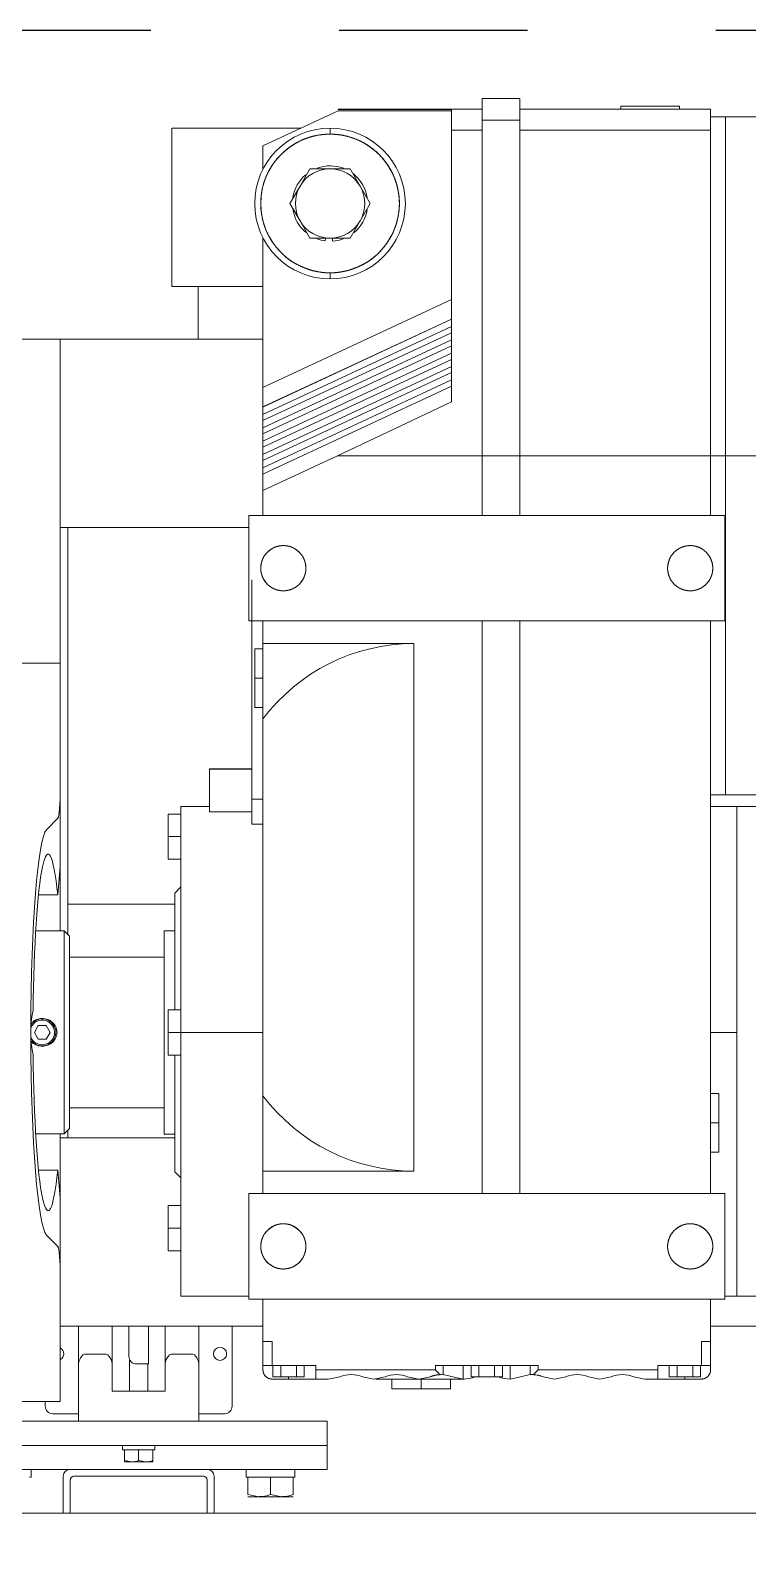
# Model space of a CAD drawing. Header units: millimetres. Extents: x -5 to 1510635, y -6 to 71285.
# Drawn here: x 1292132 to 1293085, y 38820 to 40822 of the extents above; entities that cross this region are included whole.
import ezdxf

# ---------------------------------------------------------------- set-up
doc = ezdxf.new("R2010")
doc.units = ezdxf.units.MM
doc.header["$LTSCALE"] = 1000
doc.linetypes.add('CENTER', pattern=[2, 1.25, -0.25, 0.25, -0.25])
doc.linetypes.add('PHANTOM', pattern=[2.5, 1.25, -0.25, 0.25, -0.25, 0.25, -0.25])
for name, color, linetype in [('2', 42, 'Continuous'), ('MP-1', 1, 'CENTER'), ('MP-8', 8, 'Continuous')]:
    doc.layers.add(name, color=color, linetype=linetype)

# ---------------------------------------------------------------- blocks, each defined once
blk = doc.blocks.new('17886555')
at = {"layer": 'MP-8', "linetype": 'Continuous', "lineweight": 15}
for p, q in [((-503.1, 1323), (-503.1, 4177)), ((-627.1, 2496.5), (-627.1, 3435)), ((-972.1, 2533), (-972.1, 2514)), ((-972.1, 2533), (-972.1, 2514)), ((-647.1, 2533), (-647.1, 2514)), ((-647.1, 2533), (-647.1, 2514)), ((-1429.7, 2528.5), (-1429.7, 2506.5)), ((-1204.7, 2528.5), (-1204.7, 2506.5)), ((-1204.7, 2528.5), (-1204.7, 2506.5)), ((-979.7, 2506.5), (-979.7, 2528.5)), ((-972.1, 2514), (-647.1, 2514)), ((-972.1, 2496.5), (-972.1, 2514)), ((-972.1, 2496.5), (-972.1, 2514)), ((-972.1, 2514), (-822.1, 2514)), ((-822.1, 2514), (-822.1, 2496.5)), ((-822.1, 2514), (-647.1, 2514)), ((-822.1, 2514), (-822.1, 2496.5)), ((-647, 2506), (-647.1, 2514)), ((-1429.7, 2506.5), (-1204.7, 2506.5)), ((-1429.7, 2506.5), (-1429.7, 2496.5)), ((-1429.7, 2506.5), (-1204.7, 2506.5)), ((-1346.1, 2506.5), (-1337.3, 2506.5)), ((-1204.7, 2506.5), (-979.7, 2506.5)), ((-1204.7, 2506.5), (-1204.7, 2496.5)), ((-979.7, 2506.5), (-1204.7, 2506.5)), ((-1204.7, 2506.5), (-1204.7, 2496.5)), ((-1204.7, 2506.5), (-1195.9, 2506.5)), ((-1165.1, 2506), (-1165.1, 2190)), ((-1095.1, 2506), (-1165.1, 2506)), ((-1095.1, 2506), (-1165.1, 2506)), ((-1165.1, 2506), (-1165.1, 2190)), ((-1095.1, 2506), (-1095.1, 2190)), ((-1095.1, 2506), (-1095.1, 2190)), ((-1063.3, 2506.5), (-1054.5, 2506.5)), ((-1004.7, 2506.5), (-995.9, 2506.5)), ((-979.7, 2496.5), (-979.7, 2506.5)), ((-715.1, 2190), (-715.1, 2506)), ((-645.1, 2506), (-715.1, 2506)), ((-715.1, 2190), (-715.1, 2506)), ((-645.1, 2506), (-715.1, 2506)), ((-645.1, 2506), (-645.1, 2190)), ((-645.1, 2506), (-645.1, 2190)), ((-1420.7, 2496.5), (-1434.7, 2496.5)), ((-1420.7, 2496.5), (-1434.7, 2496.5)), ((-1434.7, 2496.5), (-1434.7, 2370)), ((-1429.7, 2496.5), (-1424.2, 2496.5)), ((-1420.7, 2496.5), (-1204.7, 2496.5)), ((-1420.7, 2496.5), (-1204.7, 2496.5)), ((-1420.7, 2496.5), (-1420.7, 2370)), ((-1420.7, 2496.5), (-1420.7, 2370)), ((-1204.7, 2496.5), (-1165.1, 2496.5)), ((-1204.7, 2496.5), (-1204.7, 2370)), ((-1204.7, 2496.5), (-1165.1, 2496.5)), ((-1204.7, 2496.5), (-1204.7, 2370)), ((-1095.1, 2496.5), (-715.1, 2496.5)), ((-1095.1, 2496.5), (-715.1, 2496.5)), ((-781.6, 2502), (-762.1, 2502)), ((-781.6, 2502), (-781.6, 2496.5)), ((-762.1, 2502), (-781.6, 2502)), ((-762.1, 2502), (-762.1, 2496.5)), ((-742.6, 2502), (-762.1, 2502)), ((-762.1, 2502), (-762.1, 2496.5)), ((-762.1, 2502), (-742.6, 2502)), ((-742.6, 2496.5), (-742.6, 2502)), ((-645.1, 2496.5), (-617.1, 2496.5)), ((-645.1, 2496.5), (-617.1, 2496.5)), ((-617.1, 2496.5), (-601.1, 2496.5)), ((-617.1, 2496.5), (-601.1, 2496.5)), ((-617.1, 2496.5), (-617.1, 2490.5)), ((-617.1, 2496.5), (-617.1, 2490.5)), ((-601.1, 2496.5), (-598.1, 2496.5)), ((-601.1, 2496.5), (-598.1, 2496.5)), ((-601.1, 2496.5), (-601.1, 2490.5)), ((-601.1, 2496.5), (-601.1, 2490.5)), ((-617.1, 2490.5), (-601.1, 2490.5)), ((-617.1, 2490.5), (-601.1, 2490.5)), ((-601.1, 2490.5), (-601.1, 2461.5)), ((-601.1, 2490.5), (-601.1, 2461.5)), ((-601.1, 2489.9), (-593.6, 2489.9)), ((-601.1, 2489.9), (-593.6, 2489.9)), ((-601.1, 2484.7), (-593.6, 2484.7)), ((-601.1, 2484.7), (-593.6, 2484.7)), ((-593.6, 2484.7), (-593.6, 2489.9)), ((-593.6, 2484.7), (-593.6, 2489.9)), ((-593.6, 2474.3), (-593.6, 2484.7)), ((-593.6, 2474.3), (-593.6, 2484.7)), ((-592.1, 2479.5), (-592.1, 2490.5)), ((-592.1, 2479.5), (-592.1, 2490.5)), ((-1436.6, 2476), (-1434.7, 2476)), ((-1436.6, 2476), (-1434.7, 2476)), ((-1436.6, 2476), (-1436.6, 2437)), ((-1436.6, 2476), (-1436.6, 2437)), ((-593.6, 2474.3), (-601.1, 2474.3)), ((-593.6, 2474.3), (-601.1, 2474.3)), ((-593.6, 2479.5), (-592.1, 2479.5)), ((-593.6, 2479.5), (-592.1, 2479.5)), ((-593.6, 2469.1), (-593.6, 2474.3)), ((-593.6, 2469.1), (-593.6, 2474.3)), ((-592.1, 2479.5), (-592.1, 2461.5)), ((-592.1, 2479.5), (-592.1, 2461.5)), ((-601.1, 2469.1), (-593.6, 2469.1)), ((-601.1, 2469.1), (-593.6, 2469.1)), ((-598.1, 2461.5), (-601.1, 2461.5)), ((-598.1, 2461.5), (-601.1, 2461.5)), ((-598.1, 2382.1), (-598.1, 2461.5)), ((-598.1, 2461.5), (-592.1, 2461.5)), ((-598.1, 2461.5), (-592.1, 2461.5)), ((-598.1, 2382.1), (-598.1, 2461.5)), ((-593.6, 2445.5), (-592.1, 2453)), ((-593.6, 2445.5), (-592.1, 2453)), ((-592.1, 2461.5), (-592.1, 2453)), ((-592.1, 2461.5), (-592.1, 2453)), ((-1434.7, 2437), (-1436.6, 2437)), ((-1434.7, 2437), (-1436.6, 2437)), ((-592.1, 2423), (-593.6, 2430.5)), ((-592.1, 2423), (-593.6, 2430.5)), ((-593.6, 2415.5), (-592.1, 2423)), ((-593.6, 2415.5), (-592.1, 2423)), ((-592.1, 2393), (-593.6, 2400.5)), ((-592.1, 2393), (-593.6, 2400.5)), ((-593.6, 2385.5), (-592.1, 2393)), ((-593.6, 2385.5), (-592.1, 2393)), ((-601.1, 2313.9), (-601.1, 2382.1)), ((-601.1, 2382.1), (-598.1, 2382.1)), ((-601.1, 2382.1), (-598.1, 2382.1)), ((-601.1, 2313.9), (-601.1, 2382.1)), ((-601.1, 2376.9), (-595, 2376.9)), ((-601.1, 2376.9), (-595, 2376.9)), ((-595, 2376.9), (-593.6, 2370.5)), ((-595, 2376.9), (-593.6, 2370.5)), ((-1427.3, 2370), (-1441.7, 2370)), ((-1427.3, 2370), (-1441.7, 2370)), ((-1441.7, 2370), (-1441.7, 2345)), ((-1434.7, 2370), (-1428.1, 2370)), ((-1427.3, 2370), (-1204.7, 2370)), ((-1427.3, 2370), (-1204.7, 2370)), ((-1427.3, 2370), (-1427.3, 2345)), ((-1427.3, 2370), (-1427.3, 2345)), ((-1204.7, 2370), (-1165.1, 2370)), ((-1204.7, 2370), (-1204.7, 2345)), ((-1204.7, 2370), (-1165.1, 2370)), ((-1204.7, 2370), (-1204.7, 2345)), ((-715.1, 2370), (-1095.1, 2370)), ((-715.1, 2370), (-1095.1, 2370)), ((-601.1, 2363.6), (-592.1, 2363.6)), ((-601.1, 2363.6), (-592.1, 2363.6)), ((-592.1, 2363.6), (-593.6, 2370.5)), ((-592.1, 2363.6), (-593.6, 2370.5)), ((-601.1, 2358.4), (-593.6, 2358.4)), ((-601.1, 2358.4), (-593.6, 2358.4)), ((-601.1, 2353.2), (-593.6, 2353.2)), ((-601.1, 2353.2), (-593.6, 2353.2)), ((-593.6, 2353.2), (-593.6, 2358.4)), ((-593.6, 2353.2), (-593.6, 2358.4)), ((-593.6, 2342.8), (-593.6, 2353.2)), ((-593.6, 2342.8), (-593.6, 2353.2)), ((-1427.3, 2345), (-1441.7, 2345)), ((-1441.7, 2345), (-1427.3, 2345)), ((-1434.7, 2345), (-1434.7, 2324.5)), ((-1204.7, 2345), (-1427.3, 2345)), ((-1204.7, 2345), (-1427.3, 2345)), ((-1420.7, 2345), (-1420.7, 2324.5)), ((-1420.7, 2345), (-1420.7, 2324.5)), ((-1204.7, 2345), (-1204.7, 2248.9)), ((-1165.1, 2345), (-1204.7, 2345)), ((-1165.1, 2345), (-1204.7, 2345)), ((-1204.7, 2345), (-1204.7, 2248.9)), ((-715.1, 2345), (-1095.1, 2345)), ((-715.1, 2345), (-1095.1, 2345)), ((-593.6, 2342.8), (-601.1, 2342.8)), ((-593.6, 2342.8), (-601.1, 2342.8)), ((-593.6, 2337.6), (-593.6, 2342.8)), ((-593.6, 2337.6), (-593.6, 2342.8)), ((-601.1, 2337.6), (-593.6, 2337.6)), ((-601.1, 2337.6), (-593.6, 2337.6)), ((-592.1, 2303), (-592.1, 2333)), ((-592.1, 2333), (-592.1, 2274.5)), ((-1434.7, 2324.5), (-1420.7, 2324.5)), ((-1434.4, 2324.5), (-1434.7, 2324.5)), ((-1434.7, 2324.5), (-1434.7, 2249.5)), ((-1420.7, 2324.5), (-1434.4, 2324.5)), ((-1434.4, 2324.5), (-1434.4, 2249.5)), ((-1434.4, 2324.5), (-1434.4, 2249.5)), ((-1433.7, 2324.5), (-1433.7, 2249.5)), ((-1433.7, 2324.5), (-1433.7, 2249.5)), ((-1240.6, 2324.5), (-1420.7, 2324.5)), ((-1240.6, 2324.5), (-1420.7, 2324.5)), ((-1250.1, 2199.5), (-1308.4, 2324.5)), ((-1250.1, 2199.5), (-1308.4, 2324.5)), ((-1237.1, 2199.5), (-1295.4, 2324.5)), ((-1237.1, 2199.5), (-1295.4, 2324.5)), ((-1295.3, 2324.5), (-1237, 2199.5)), ((-1294.8, 2324.5), (-1295, 2324.5)), ((-1232.1, 2199.5), (-1290.4, 2324.5)), ((-1232.1, 2199.5), (-1290.4, 2324.5)), ((-1286.4, 2324.5), (-1228.2, 2199.5)), ((-1223.3, 2199.5), (-1281.6, 2324.5)), ((-1223.3, 2199.5), (-1281.6, 2324.5)), ((-1277.6, 2324.5), (-1219.3, 2199.5)), ((-1214.4, 2199.5), (-1272.7, 2324.5)), ((-1214.4, 2199.5), (-1272.7, 2324.5)), ((-1268.7, 2324.5), (-1210.4, 2199.5)), ((-1205.6, 2199.5), (-1263.9, 2324.5)), ((-1205.6, 2199.5), (-1263.9, 2324.5)), ((-1259.9, 2324.5), (-1201.6, 2199.5)), ((-1196.7, 2199.5), (-1255, 2324.5)), ((-1196.7, 2199.5), (-1255, 2324.5)), ((-1192.5, 2199.5), (-1250.8, 2324.5)), ((-1192.5, 2199.5), (-1250.8, 2324.5)), ((-1204.7, 2248.9), (-1240.6, 2324.5)), ((-1204.7, 2248.9), (-1240.6, 2324.5)), ((-601.1, 2332.4), (-592.1, 2332.4)), ((-601.1, 2332.4), (-592.1, 2332.4)), ((-595, 2319.1), (-593.6, 2325.5)), ((-595, 2319.1), (-593.6, 2325.5)), ((-593.6, 2325.5), (-592.1, 2332.4)), ((-593.6, 2325.5), (-592.1, 2332.4)), ((-585.6, 2324), (-592.1, 2324)), ((-585.6, 2324), (-585.6, 2304.5)), ((-585.6, 2304.5), (-585.6, 2324)), ((-595, 2319.1), (-601.1, 2319.1)), ((-595, 2319.1), (-601.1, 2319.1)), ((-598.1, 2313.9), (-601.1, 2313.9)), ((-598.1, 2313.9), (-601.1, 2313.9)), ((-598.1, 2234.5), (-598.1, 2313.9)), ((-598.1, 2234.5), (-598.1, 2313.9)), ((-592.1, 2303), (-593.6, 2310.5)), ((-592.1, 2303), (-593.6, 2310.5)), ((-593.6, 2295.5), (-592.1, 2303)), ((-593.6, 2295.5), (-592.1, 2303)), ((-592.1, 2304.5), (-585.6, 2304.5)), ((-592.1, 2304.5), (-585.6, 2304.5)), ((-592.1, 2274.5), (-592.1, 2303)), ((-585.6, 2285), (-585.6, 2304.5)), ((-585.6, 2304.5), (-585.6, 2285)), ((-1080.1, 2199.5), (-1080.1, 2299.5)), ((-1080.1, 2299.5), (-730.1, 2299.5)), ((-1080.1, 2199.5), (-1080.1, 2299.5)), ((-1080.1, 2299.5), (-730.1, 2299.5)), ((-730.1, 2299.5), (-730.1, 2199.5)), ((-730.1, 2299.5), (-730.1, 2199.5)), ((-592.1, 2285), (-585.6, 2285)), ((-592.1, 2273), (-593.6, 2280.5)), ((-592.1, 2273), (-593.6, 2280.5)), ((-593.6, 2265.5), (-592.1, 2273)), ((-593.6, 2265.5), (-592.1, 2273)), ((-592.1, 2274.5), (-592.2, 2274.5)), ((-592.1, 2274.5), (-592.2, 2274.5)), ((-1395.1, 2257.3), (-1383.6, 2263.9)), ((-1383.6, 2263.9), (-1372.1, 2270.6)), ((-1372.1, 2270.6), (-1360.6, 2263.9)), ((-1360.6, 2263.9), (-1349.1, 2257.3)), ((-1395.1, 2244), (-1395.1, 2257.3)), ((-1349.1, 2257.3), (-1349.1, 2244)), ((-1434.4, 2249.5), (-1434.7, 2249.5)), ((-1410.3, 2199.5), (-1433.7, 2249.5)), ((-1410.3, 2199.5), (-1433.7, 2249.5)), ((-1418.1, 2244), (-1422.1, 2244)), ((-1418.1, 2244), (-1422.1, 2244)), ((-1395.1, 2230.7), (-1395.1, 2244)), ((-1349.1, 2245.7), (-1347.2, 2245.6)), ((-1349.1, 2244), (-1349.1, 2230.7)), ((-1322.1, 2244), (-1326.1, 2244)), ((-1322.1, 2244), (-1326.1, 2244)), ((-1181.6, 2199.5), (-1204.7, 2248.9)), ((-1181.6, 2199.5), (-1204.7, 2248.9)), ((-592.1, 2243), (-593.6, 2250.5)), ((-592.1, 2243), (-593.6, 2250.5)), ((-592.1, 2234.5), (-592.1, 2243)), ((-592.1, 2234.5), (-592.1, 2243)), ((-1349.1, 2240.9), (-1347.4, 2240.8)), ((-601.1, 2205.5), (-601.1, 2234.5)), ((-601.1, 2234.5), (-598.1, 2234.5)), ((-601.1, 2234.5), (-598.1, 2234.5)), ((-601.1, 2205.5), (-601.1, 2234.5)), ((-601.1, 2234.5), (-601.1, 2225.5)), ((-598.1, 2234.5), (-592.1, 2234.5)), ((-598.1, 2234.5), (-592.1, 2234.5)), ((-592.1, 2234.5), (-592.1, 2216.5)), ((-592.1, 2234.5), (-592.1, 2216.5)), ((-564.1, 2242), (-564.1, 2025)), ((-564.1, 2242), (-548.1, 2242)), ((-548.1, 2242), (-532.1, 2242)), ((-548.1, 2242), (-548.1, 2025)), ((-532.1, 2162.5), (-532.1, 2242)), ((-1422.1, 2224.8), (-1422.1, 2139)), ((-1383.6, 2224.1), (-1395.1, 2230.7)), ((-1372.1, 2217.4), (-1383.6, 2224.1)), ((-1360.6, 2224.1), (-1372.1, 2217.4)), ((-1349.1, 2230.7), (-1360.6, 2224.1)), ((-601.1, 2226.9), (-593.6, 2226.9)), ((-601.1, 2226.9), (-593.6, 2226.9)), ((-593.6, 2221.7), (-593.6, 2226.9)), ((-593.6, 2221.7), (-593.6, 2226.9)), ((-601.1, 2221.7), (-593.6, 2221.7)), ((-601.1, 2221.7), (-593.6, 2221.7)), ((-593.6, 2211.3), (-593.6, 2221.7)), ((-593.6, 2211.3), (-593.6, 2221.7)), ((-592.1, 2216.5), (-593.6, 2216.5)), ((-592.1, 2216.5), (-593.6, 2216.5)), ((-592.1, 2205.5), (-592.1, 2216.5)), ((-592.1, 2205.5), (-592.1, 2216.5)), ((-532.1, 2220.6), (-527, 2220.6)), ((-527, 2220.6), (-527, 2219.5)), ((-527, 2204.5), (-527, 2219.5)), ((-515.4, 2219.5), (-527, 2219.5)), ((-527, 2217.3), (-527, 2191.7)), ((-514, 2212), (-514, 2219.5)), ((-617.1, 2199.5), (-617.1, 2205.5)), ((-617.1, 2205.5), (-601.1, 2205.5)), ((-617.1, 2205.5), (-601.1, 2205.5)), ((-617.1, 2199.5), (-617.1, 2205.5)), ((-593.6, 2211.3), (-601.1, 2211.3)), ((-593.6, 2211.3), (-601.1, 2211.3)), ((-601.1, 2206.1), (-593.6, 2206.1)), ((-601.1, 2206.1), (-593.6, 2206.1)), ((-601.1, 2205.5), (-601.1, 2199.5)), ((-601.1, 2205.5), (-601.1, 2199.5)), ((-593.6, 2206.1), (-593.6, 2211.3)), ((-593.6, 2206.1), (-593.6, 2211.3)), ((-527, 2189.5), (-527, 2204.5)), ((-515.4, 2204.5), (-527, 2204.5)), ((-515.4, 2204.5), (-514, 2212)), ((-514, 2197), (-514, 2212)), ((-1394.9, 2199.5), (-1410.3, 2199.5)), ((-1394.9, 2199.5), (-1410.3, 2199.5)), ((-1250.1, 2199.5), (-1349.3, 2199.5)), ((-1250.1, 2199.5), (-1349.3, 2199.5)), ((-1317.1, 2139), (-1317.1, 2199.5)), ((-1282.1, 2199.5), (-1282.1, 2166.5)), ((-1237.3, 2199.5), (-1250.1, 2199.5)), ((-1232.1, 2199.5), (-1237, 2199.5)), ((-1227.3, 2199.5), (-1232.1, 2199.5)), ((-1223.3, 2199.5), (-1227.8, 2199.5)), ((-1218.4, 2199.5), (-1223.3, 2199.5)), ((-1214.4, 2199.5), (-1219, 2199.5)), ((-1209.6, 2199.5), (-1214.4, 2199.5)), ((-1205.6, 2199.5), (-1210.1, 2199.5)), ((-1200.7, 2199.5), (-1205.6, 2199.5)), ((-1196.7, 2199.5), (-1201.3, 2199.5)), ((-1191.8, 2199.5), (-1196.7, 2199.5)), ((-1181.6, 2199.5), (-1192.5, 2199.5)), ((-1181.6, 2199.5), (-1192.5, 2199.5)), ((-1191.8, 2199.5), (-1191.8, 2199.5)), ((-1165.1, 2199.5), (-1181.6, 2199.5)), ((-1165.1, 2199.5), (-1181.6, 2199.5)), ((-1080.1, 2199.5), (-1095.1, 2199.5)), ((-1080.1, 2199.5), (-1095.1, 2199.5)), ((-1030.1, 2199.5), (-1080.1, 2199.5)), ((-1030.1, 2199.5), (-1080.1, 2199.5)), ((-1076.6, 2199.5), (-1076.6, 2194)), ((-1076.6, 2194), (-1057.1, 2194)), ((-1057.1, 2194), (-1076.6, 2194)), ((-1057.1, 2194), (-1057.1, 2199.5)), ((-1057.1, 2194), (-1057.1, 2199.5)), ((-1037.6, 2194), (-1057.1, 2194)), ((-1057.1, 2194), (-1037.6, 2194)), ((-1037.6, 2194), (-1037.6, 2199.5)), ((-780.1, 2199.5), (-1030.1, 2199.5)), ((-780.1, 2199.5), (-1030.1, 2199.5)), ((-976.9, 2199.5), (-976.9, 2192)), ((-976.9, 2199.5), (-976.9, 2192)), ((-960.2, 2192), (-960.2, 2199.5)), ((-960.2, 2192), (-960.2, 2199.5)), ((-822.1, 2199.5), (-822.1, 2145)), ((-822.1, 2199.5), (-822.1, 2145)), ((-730.1, 2199.5), (-780.1, 2199.5)), ((-730.1, 2199.5), (-780.1, 2199.5)), ((-715.1, 2199.5), (-730.1, 2199.5)), ((-715.1, 2199.5), (-730.1, 2199.5)), ((-645.1, 2199.5), (-617.1, 2199.5)), ((-645.1, 2199.5), (-617.1, 2199.5)), ((-627.1, 2065), (-627.1, 2199.5)), ((-601.1, 2199.5), (-617.1, 2199.5)), ((-601.1, 2199.5), (-617.1, 2199.5)), ((-598.1, 2199.5), (-601.1, 2199.5)), ((-598.1, 2199.5), (-601.1, 2199.5)), ((-515.4, 2189.5), (-514, 2197)), ((-514, 2189.5), (-514, 2197)), ((-1095.1, 2190), (-1165.1, 2190)), ((-1095.1, 2190), (-1165.1, 2190)), ((-1157.1, 2070), (-1157.1, 2190)), ((-1122.3, 2192), (-976.9, 2192)), ((-1095.1, 2192), (-1078.9, 2192)), ((-1035.5, 2192), (-976.9, 2192)), ((-997.1, 2192), (-997.1, 2164)), ((-997, 2192), (-997.1, 2192)), ((-996.8, 2164), (-996.8, 2192)), ((-996.8, 2164), (-996.8, 2192)), ((-976.9, 2192), (-960.2, 2192)), ((-976.9, 2192), (-960.2, 2192)), ((-968.5, 2192), (-968.5, 2164)), ((-968.5, 2192), (-968.5, 2164)), ((-960.2, 2192), (-960.2, 2192)), ((-960.2, 2192), (-960.2, 2192)), ((-645.1, 2190), (-715.1, 2190)), ((-645.1, 2190), (-715.1, 2190)), ((-647.1, 2145), (-647.1, 2190)), ((-532.1, 2188.3), (-527, 2188.3)), ((-515.4, 2189.5), (-527, 2189.5)), ((-527, 2189.5), (-527, 2188.3)), ((-627.1, 2179), (-610.8, 2179)), ((-610.8, 2179), (-605.4, 2179)), ((-605.4, 2179), (-574.1, 2179)), ((-569.1, 2157), (-569.1, 2174)), ((-1282.1, 2166.5), (-1282.1, 2156.5)), ((-996.8, 2164), (-997.1, 2164)), ((-996.8, 2164), (-972.1, 2164)), ((-996.8, 2164), (-972.1, 2164)), ((-972.1, 2164), (-972.1, 2145)), ((-968.5, 2164), (-972.1, 2164)), ((-972.1, 2164), (-972.1, 2145)), ((-968.5, 2164), (-972.1, 2164)), ((-532.1, 2071.5), (-532.1, 2162.5)), ((-527.6, 2167), (-503.1, 2167)), ((-525.1, 2162.5), (-503.1, 2162.5)), ((-1282.1, 2156.5), (-1317.1, 2156.5)), ((-1282.1, 2065), (-1282.1, 2156.5)), ((-627.1, 2157), (-600.4, 2157)), ((-600.4, 2157), (-564.1, 2157)), ((-564.1, 2077), (-564.1, 2157)), ((-527.6, 2074), (-527.6, 2160)), ((-972.1, 2145), (-822.1, 2145)), ((-972.1, 2145), (-822.1, 2145)), ((-967, 2145), (-967, 2136.5)), ((-967, 2145), (-967, 2136.5)), ((-952, 2145), (-952, 2136.5)), ((-952, 2145), (-952, 2136.5)), ((-937, 2136.5), (-937, 2145)), ((-937, 2136.5), (-937, 2145)), ((-914.6, 2141), (-918.6, 2145)), ((-914.6, 2141), (-918.6, 2145)), ((-837.1, 2145), (-837.1, 2136.5)), ((-837.1, 2145), (-837.1, 2136.5)), ((-822.1, 2145), (-647.1, 2145)), ((-822.1, 2145), (-647.1, 2145)), ((-822.1, 2145), (-822.1, 2136.5)), ((-822.1, 2145), (-822.1, 2136.5)), ((-807.1, 2145), (-807.1, 2136.5)), ((-807.1, 2145), (-807.1, 2136.5)), ((-725.6, 2145), (-729.6, 2141)), ((-725.6, 2145), (-729.6, 2141)), ((-707.2, 2145), (-707.2, 2136.5)), ((-707.2, 2145), (-707.2, 2136.5)), ((-692.2, 2145), (-692.2, 2136.5)), ((-692.2, 2145), (-692.2, 2136.5)), ((-677.2, 2145), (-677.2, 2136.5)), ((-677.2, 2145), (-677.2, 2136.5)), ((-608.7, 2139.5), (-608.7, 2152)), ((-1422.1, 2139), (-1317.1, 2139)), ((-967, 2136.5), (-952, 2136.5)), ((-967, 2136.5), (-952, 2136.5)), ((-952, 2136.5), (-937, 2136.5)), ((-952, 2136.5), (-937, 2136.5)), ((-914.6, 2141), (-837.1, 2141)), ((-914.6, 2141), (-837.1, 2141)), ((-907.1, 2070), (-907.1, 2141)), ((-889.6, 2134), (-889.6, 2141)), ((-889.6, 2134), (-889.6, 2141)), ((-889.6, 2134), (-754.6, 2134)), ((-889.6, 2134), (-754.6, 2134)), ((-872.1, 2134), (-872.1, 2071)), ((-837.1, 2136.5), (-822.1, 2136.5)), ((-837.1, 2136.5), (-822.1, 2136.5)), ((-822.1, 2136.5), (-807.1, 2136.5)), ((-822.1, 2136.5), (-807.1, 2136.5)), ((-807.1, 2141), (-729.6, 2141)), ((-807.1, 2141), (-729.6, 2141)), ((-772.1, 2071), (-772.1, 2134)), ((-754.6, 2141), (-754.6, 2134)), ((-754.6, 2141), (-754.6, 2134)), ((-752.1, 2070), (-752.1, 2141)), ((-707.2, 2136.5), (-692.2, 2136.5)), ((-707.2, 2136.5), (-692.2, 2136.5)), ((-692.2, 2136.5), (-677.2, 2136.5)), ((-692.2, 2136.5), (-677.2, 2136.5)), ((-600.4, 2134.5), (-627.1, 2134.5)), ((-584.1, 2134.5), (-600.4, 2134.5)), ((-584.1, 2099.5), (-584.1, 2134.5)), ((-627.1, 2123.5), (-602.1, 2123.5)), ((-602.1, 2123.5), (-602.1, 2115.5)), ((-584.1, 2123), (-602.1, 2123)), ((-548.1, 2127.7), (-545.1, 2127.7)), ((-545.1, 2127.7), (-545.1, 2106.2)), ((-545.1, 2117), (-545.1, 2126.5)), ((-538, 2126.5), (-545.1, 2126.5)), ((-538, 2126.5), (-537.1, 2126.5)), ((-537.1, 2121.8), (-537.1, 2126.5)), ((-545.1, 2107.5), (-545.1, 2117)), ((-538, 2117), (-545.1, 2117)), ((-538, 2117), (-537.1, 2121.8)), ((-538, 2107.5), (-537.1, 2112.2)), ((-537.1, 2112.2), (-537.1, 2121.8)), ((-537.1, 2107.5), (-537.1, 2112.2)), ((-607.1, 2110.5), (-627.1, 2110.5)), ((-604.9, 2111), (-584.1, 2111)), ((-548.1, 2106.2), (-545.1, 2106.2)), ((-538, 2107.5), (-545.1, 2107.5)), ((-537.1, 2107.5), (-538, 2107.5)), ((-627.1, 2099.5), (-600.4, 2099.5)), ((-608.7, 2082), (-608.7, 2094.5)), ((-584.1, 2099.5), (-600.4, 2099.5)), ((-600.4, 2077), (-627.1, 2077)), ((-600.4, 2077), (-564.1, 2077)), ((-569.1, 2060), (-569.1, 2077)), ((-1282.1, 1945), (-1282.1, 2065)), ((-1282.1, 2065), (-1067.1, 2065)), ((-1157.1, 2065), (-1157.1, 2070)), ((-1157.1, 2070), (-886.9, 2070)), ((-1067.1, 2065), (-1062.1, 2065)), ((-1067.1, 2065), (-1067.1, 2025)), ((-1062.1, 2065), (-984.3, 2065)), ((-932.1, 2065), (-984.3, 2065)), ((-964.4, 2063.5), (-956.6, 2055.9)), ((-932.1, 2065), (-889.4, 2065)), ((-932.1, 2065), (-913.4, 2063.3)), ((-913.4, 2050.6), (-913.4, 2063.3)), ((-885.9, 2071), (-889.4, 2067.5)), ((-889.4, 2067.5), (-754.9, 2067.5)), ((-889.4, 2067.5), (-889.4, 2048.7)), ((-885.9, 2071), (-758.4, 2071)), ((-754.9, 2067.5), (-758.4, 2071)), ((-757.4, 2070), (-752.1, 2070)), ((-754.9, 2048.7), (-754.9, 2067.5)), ((-754.9, 2065), (-712.1, 2065)), ((-752.1, 2065), (-752.1, 2070)), ((-730.8, 2063.3), (-712.1, 2065)), ((-730.8, 2063.3), (-730.8, 2050.6)), ((-660, 2065), (-712.1, 2065)), ((-679.9, 2063.5), (-687.6, 2055.9)), ((-660, 2065), (-582.1, 2065)), ((-582.1, 2065), (-577.1, 2065)), ((-577.1, 2065), (-577.1, 2025)), ((-532.1, 2025), (-532.1, 2071.5)), ((-503.1, 2067), (-527.6, 2067)), ((-503.1, 2071.5), (-525.1, 2071.5)), ((-822.1, 2058.2), (-826.6, 2055.6)), ((-826.6, 2055.6), (-826.6, 2050.4)), ((-817.6, 2055.6), (-822.1, 2058.2)), ((-817.6, 2050.4), (-817.6, 2055.6)), ((-577.1, 2055), (-574.1, 2055)), ((-826.6, 2050.4), (-822.1, 2047.8)), ((-819.5, 2045.5), (-824.8, 2045.5)), ((-822.1, 2047.8), (-817.6, 2050.4)), ((-532.1, 2045.6), (-527, 2045.6)), ((-527, 2045.6), (-527, 2044.5))]:
    blk.add_line(p, q, dxfattribs=at)
for centre, radius, start, end in [((-1130.1, 2483), 15, 90, 270), ((-1130.1, 2483), 15, 270, 90), ((-680.1, 2483), 15, 90, 270), ((-680.1, 2483), 15, 270, 90), ((-598.1, 2490.5), 6, 0, 90), ((-575, 2438), 20, 157.9765, 202.0235), ((-575, 2438), 20, 157.9757, 202.0243), ((-575, 2408), 20, 157.9765, 202.0235), ((-575, 2408), 20, 157.9757, 202.0243), ((-575.1, 2378), 20, 157.9697, 177.2558), ((-575, 2378), 20, 157.9757, 177.2498), ((-3061.7, -84.6), 3486.2, 44.9639, 45.0361), ((1378.8, 4355.9), 2793.6, 224.955, 225.045), ((-575, 2378), 20.1, 177.2575, 183.2383), ((-575, 2378), 20, 177.2498, 183.2461), ((-612.1, 2363), 20, 337.9779, 1.6838), ((-612.1, 2363), 20, 337.9757, 1.686), ((-612.1, 2333), 20, 358.3154, 22.0229), ((-612.1, 2333), 20, 358.314, 22.0243), ((492.9, 1226), 1540.7, 134.9184, 135.0816), ((-2571.6, 4290.5), 2793.1, 314.955, 315.045), ((-575, 2318), 20, 176.7613, 182.7428), ((-575, 2318), 20, 176.7539, 182.7502), ((-575.1, 2318), 20, 182.7445, 202.03), ((-575, 2318), 20, 182.7502, 202.0243), ((-1372.1, 2244), 50, 0, 180), ((-1372.1, 2244), 50, 0, 180), ((-955.1, 2299.5), 125, 180, 233.1301), ((-955.1, 2299.5), 125, 180, 233.1301), ((-855.1, 2299.5), 125, 306.8699, 360), ((-855.1, 2299.5), 125, 306.8699, 0), ((-575, 2288), 20, 157.9765, 202.0235), ((-575, 2288), 20, 157.9757, 202.0243), ((-1372.1, 2244), 46, 0, 180), ((-1372.1, 2244), 23, 120, 180), ((-1372.1, 2244), 25, 98.4718, 142.4157), ((-1372.1, 2244), 23, 60, 120), ((-1372.1, 2244), 25, 40.0544, 80.2537), ((-1372.1, 2244), 23, 0, 60), ((-575, 2258), 20, 157.9765, 202.0235), ((-575, 2258), 20, 157.9757, 202.0243), ((-1372.1, 2244), 25, 159.1826, 199.8468), ((-1372.1, 2244), 25, 3.784, 20.4319), ((-1372.1, 2244), 50, 180, 0), ((-1372.1, 2244), 50, 180, 0), ((-1372.1, 2244), 46, 180, 0), ((-1372.1, 2244), 23, 180, 240), ((-1372.1, 2244), 23, 300, 0), ((-1372.1, 2244), 25, 339.8678, 352.6287), ((-1372.1, 2244), 25, 220.1084, 261.0001), ((-1372.1, 2244), 23, 240, 300), ((-1372.1, 2244), 25, 277.8165, 321.0736), ((-1130.1, 2213), 15, 90, 270), ((-1130.1, 2213), 15, 270, 90), ((-680.1, 2213), 15, 90, 270), ((-680.1, 2213), 15, 270, 90), ((-537.2, 2211.7), 23.1, 0.6528, 19.6034), ((-598.1, 2205.5), 6, 270, 0), ((-537.2, 2196.7), 23.1, 0.6528, 19.6034), ((-608.8, 2171), 4.34, 136.2713, 43.7287), ((-608.8, 2171), 4.34, 43.7287, 136.2713), ((-574.1, 2174), 5, 0, 90), ((-527.6, 2162.5), 4.5, 90, 180), ((-525.1, 2160), 2.5, 90, 180), ((-551.8, 2121.6), 14.7, 0.6528, 19.6034), ((-607.1, 2115.5), 5, 270, 0), ((-551.8, 2112.1), 14.7, 0.6528, 19.6034), ((-525.1, 2074), 2.5, 180, 270), ((-608.8, 2063), 4.34, 27.5927, 152.0992), ((-527.6, 2071.5), 4.5, 180, 270), ((-822.1, 2053), 9, 0, 233.5732), ((-822.1, 2053), 8.19, 0, 245.7546), ((-822.1, 2053), 8.19, 294.2454, 0), ((-822.1, 2053), 9, 309.8055, 0), ((-574.1, 2060), 5, 270, 0), ((-822.1, 2112.7), 67.3, 257.6989, 267.7423), ((-822.1, 2112.7), 67.3, 272.2577, 282.3011)]:
    blk.add_arc(centre, radius, start, end, dxfattribs=at)
for centre, major_axis, ratio, start_param, end_param in [((-600.4, 2152), (-8.31, 0), 0.601815, 4.712389, 6.283185), ((-600.4, 2139.5), (8.31, 0), 0.601815, 3.141593, 4.712389), ((-600.4, 2094.5), (-8.31, 0), 0.601815, 4.712389, 6.283185), ((-600.4, 2082), (-8.31, 0), 0.601815, 0, 1.570796), ((-984.3, 2063.3), (20, 0), 0.084783, 0.087266, 1.570796), ((-822.1, 2056.9), (118.3, 0), 0.084783, 2.453022, 4.590927), ((-822.1, 2056.9), (-118.3, 0), 0.084783, 1.692258, 3.830164), ((-660, 2063.3), (-20, 0), 0.084783, 4.712389, 6.195919), ((-822.1, 2056.9), (-135, 0), 0.084783, 0.087266, 1.551171), ((-822.1, 2056.9), (135, 0), 0.084783, 4.732015, 6.195919)]:
    blk.add_ellipse(centre, major_axis=major_axis, ratio=ratio, start_param=start_param, end_param=end_param, dxfattribs=at)
for points, degree, knots in [([(-1130.1, 2468), (-1131.5, 2468), (-1132.9, 2468.3), (-1134.3, 2468.5), (-1135.6, 2469.1), (-1137.1, 2469.6), (-1138.3, 2470.4), (-1139.6, 2471.3), (-1140.7, 2472.4), (-1141.8, 2473.5), (-1142.7, 2474.8), (-1143.5, 2476.1), (-1144.1, 2477.5), (-1144.6, 2478.8), (-1144.9, 2480.3), (-1145.1, 2481.6), (-1145.1, 2483), (-1145.1, 2484.4), (-1144.9, 2485.7), (-1144.6, 2487.2), (-1144.1, 2488.5), (-1143.5, 2489.9), (-1142.7, 2491.2), (-1141.8, 2492.5), (-1140.7, 2493.6), (-1139.6, 2494.7), (-1138.3, 2495.6), (-1137.1, 2496.4), (-1135.6, 2496.9), (-1134.3, 2497.5), (-1132.9, 2497.7), (-1131.5, 2498), (-1130.1, 2498)], 2, [0, 0, 0, 0.0625, 0.0625, 0.125, 0.125, 0.1875, 0.1875, 0.25, 0.25, 0.3125, 0.3125, 0.375, 0.375, 0.4375, 0.4375, 0.5, 0.5, 0.5625, 0.5625, 0.625, 0.625, 0.6875, 0.6875, 0.75, 0.75, 0.8125, 0.8125, 0.875, 0.875, 0.9375, 0.9375, 1, 1, 1]), ([(-1130.1, 2498), (-1128.7, 2498), (-1127.4, 2497.7), (-1126, 2497.5), (-1124.6, 2496.9), (-1123.2, 2496.4), (-1121.9, 2495.6), (-1120.6, 2494.7), (-1119.5, 2493.6), (-1118.4, 2492.5), (-1117.6, 2491.2), (-1116.7, 2489.9), (-1116.2, 2488.5), (-1115.6, 2487.2), (-1115.4, 2485.7), (-1115.1, 2484.4), (-1115.1, 2483), (-1115.1, 2481.6), (-1115.4, 2480.3), (-1115.6, 2478.8), (-1116.2, 2477.5), (-1116.7, 2476.1), (-1117.6, 2474.8), (-1118.4, 2473.5), (-1119.5, 2472.4), (-1120.6, 2471.3), (-1121.9, 2470.4), (-1123.2, 2469.6), (-1124.6, 2469.1), (-1126, 2468.5), (-1127.4, 2468.3), (-1128.7, 2468), (-1130.1, 2468)], 2, [0, 0, 0, 0.0625, 0.0625, 0.125, 0.125, 0.1875, 0.1875, 0.25, 0.25, 0.3125, 0.3125, 0.375, 0.375, 0.4375, 0.4375, 0.5, 0.5, 0.5625, 0.5625, 0.625, 0.625, 0.6875, 0.6875, 0.75, 0.75, 0.8125, 0.8125, 0.875, 0.875, 0.9375, 0.9375, 1, 1, 1]), ([(-680.1, 2468), (-681.5, 2468), (-682.9, 2468.3), (-684.3, 2468.5), (-685.6, 2469.1), (-687.1, 2469.6), (-688.3, 2470.4), (-689.6, 2471.3), (-690.7, 2472.4), (-691.8, 2473.5), (-692.7, 2474.8), (-693.5, 2476.1), (-694.1, 2477.5), (-694.6, 2478.8), (-694.9, 2480.3), (-695.1, 2481.6), (-695.1, 2483), (-695.1, 2484.4), (-694.9, 2485.7), (-694.6, 2487.2), (-694.1, 2488.5), (-693.5, 2489.9), (-692.7, 2491.2), (-691.8, 2492.5), (-690.7, 2493.6), (-689.6, 2494.7), (-688.3, 2495.6), (-687.1, 2496.4), (-685.6, 2496.9), (-684.3, 2497.5), (-682.9, 2497.7), (-681.5, 2498), (-680.1, 2498)], 2, [0, 0, 0, 0.0625, 0.0625, 0.125, 0.125, 0.1875, 0.1875, 0.25, 0.25, 0.3125, 0.3125, 0.375, 0.375, 0.4375, 0.4375, 0.5, 0.5, 0.5625, 0.5625, 0.625, 0.625, 0.6875, 0.6875, 0.75, 0.75, 0.8125, 0.8125, 0.875, 0.875, 0.9375, 0.9375, 1, 1, 1]), ([(-680.1, 2498), (-678.7, 2498), (-677.4, 2497.7), (-676, 2497.5), (-674.6, 2496.9), (-673.2, 2496.4), (-671.9, 2495.6), (-670.6, 2494.7), (-669.5, 2493.6), (-668.4, 2492.5), (-667.6, 2491.2), (-666.7, 2489.9), (-666.2, 2488.5), (-665.6, 2487.2), (-665.4, 2485.7), (-665.1, 2484.4), (-665.1, 2483), (-665.1, 2481.6), (-665.4, 2480.3), (-665.6, 2478.8), (-666.2, 2477.5), (-666.7, 2476.1), (-667.6, 2474.8), (-668.4, 2473.5), (-669.5, 2472.4), (-670.6, 2471.3), (-671.9, 2470.4), (-673.2, 2469.6), (-674.6, 2469.1), (-676, 2468.5), (-677.4, 2468.3), (-678.7, 2468), (-680.1, 2468)], 2, [0, 0, 0, 0.0625, 0.0625, 0.125, 0.125, 0.1875, 0.1875, 0.25, 0.25, 0.3125, 0.3125, 0.375, 0.375, 0.4375, 0.4375, 0.5, 0.5, 0.5625, 0.5625, 0.625, 0.625, 0.6875, 0.6875, 0.75, 0.75, 0.8125, 0.8125, 0.875, 0.875, 0.9375, 0.9375, 1, 1, 1]), ([(-598.1, 2496.5), (-597.6, 2496.5), (-597, 2496.4), (-596.5, 2496.3), (-595.9, 2496.1), (-595.3, 2495.9), (-594.8, 2495.5), (-594.3, 2495.2), (-593.9, 2494.7), (-593.4, 2494.3), (-593.1, 2493.8), (-592.8, 2493.3), (-592.5, 2492.7), (-592.3, 2492.2), (-592.2, 2491.6), (-592.1, 2491.1), (-592.1, 2490.5)], 2, [0, 0, 0, 0.125, 0.125, 0.25, 0.25, 0.375, 0.375, 0.5, 0.5, 0.625, 0.625, 0.75, 0.75, 0.875, 0.875, 1, 1, 1]), ([(-593.6, 2310.5), (-594.3, 2312.3), (-594.7, 2314.1), (-594.9, 2315.4), (-595, 2316.7)], 2, [0, 0, 0, 0.25, 0.25, 0.4139059, 0.4139059, 0.4139059]), ([(-1418.1, 2244), (-1418.1, 2248.2), (-1417.4, 2252.4), (-1416.5, 2256.8), (-1414.9, 2260.9), (-1413.2, 2265.3), (-1410.6, 2269.2), (-1408, 2273.2), (-1404.6, 2276.5), (-1401.3, 2279.9), (-1397.3, 2282.5), (-1393.4, 2285.1), (-1389.1, 2286.8), (-1384.9, 2288.4), (-1380.5, 2289.2), (-1376.3, 2290), (-1372.1, 2290), (-1367.9, 2290), (-1363.8, 2289.2), (-1359.4, 2288.4), (-1355.2, 2286.8), (-1350.9, 2285.1), (-1347, 2282.5), (-1343, 2279.9), (-1339.6, 2276.5), (-1336.2, 2273.2), (-1333.6, 2269.2), (-1331.1, 2265.3), (-1329.4, 2260.9), (-1327.7, 2256.8), (-1326.9, 2252.4), (-1326.1, 2248.2), (-1326.1, 2244)], 2, [0, 0, 0, 0.0625, 0.0625, 0.125, 0.125, 0.1875, 0.1875, 0.25, 0.25, 0.3125, 0.3125, 0.375, 0.375, 0.4375, 0.4375, 0.5, 0.5, 0.5625, 0.5625, 0.625, 0.625, 0.6875, 0.6875, 0.75, 0.75, 0.8125, 0.8125, 0.875, 0.875, 0.9375, 0.9375, 1, 1, 1]), ([(-1326.1, 2244), (-1326.1, 2239.8), (-1326.9, 2235.6), (-1327.7, 2231.2), (-1329.4, 2227.1), (-1331.1, 2222.7), (-1333.6, 2218.8), (-1336.2, 2214.8), (-1339.6, 2211.5), (-1343, 2208.1), (-1347, 2205.5), (-1350.9, 2202.9), (-1355.2, 2201.2), (-1359.4, 2199.6), (-1363.8, 2198.8), (-1367.9, 2198), (-1372.1, 2198), (-1376.3, 2198), (-1380.5, 2198.8), (-1384.9, 2199.6), (-1389.1, 2201.2), (-1393.4, 2202.9), (-1397.3, 2205.5), (-1401.3, 2208.1), (-1404.6, 2211.5), (-1408, 2214.8), (-1410.6, 2218.8), (-1413.2, 2222.7), (-1414.9, 2227.1), (-1416.5, 2231.2), (-1417.4, 2235.6), (-1418.1, 2239.8), (-1418.1, 2244)], 2, [0, 0, 0, 0.0625, 0.0625, 0.125, 0.125, 0.1875, 0.1875, 0.25, 0.25, 0.3125, 0.3125, 0.375, 0.375, 0.4375, 0.4375, 0.5, 0.5, 0.5625, 0.5625, 0.625, 0.625, 0.6875, 0.6875, 0.75, 0.75, 0.8125, 0.8125, 0.875, 0.875, 0.9375, 0.9375, 1, 1, 1]), ([(-1130.1, 2198), (-1131.5, 2198), (-1132.9, 2198.3), (-1134.3, 2198.5), (-1135.6, 2199.1), (-1137.1, 2199.6), (-1138.3, 2200.4), (-1139.6, 2201.3), (-1140.7, 2202.4), (-1141.8, 2203.5), (-1142.7, 2204.8), (-1143.5, 2206.1), (-1144.1, 2207.5), (-1144.6, 2208.8), (-1144.9, 2210.3), (-1145.1, 2211.6), (-1145.1, 2213), (-1145.1, 2214.4), (-1144.9, 2215.7), (-1144.6, 2217.2), (-1144.1, 2218.5), (-1143.5, 2219.9), (-1142.7, 2221.2), (-1141.8, 2222.5), (-1140.7, 2223.6), (-1139.6, 2224.7), (-1138.3, 2225.6), (-1137.1, 2226.4), (-1135.6, 2226.9), (-1134.3, 2227.5), (-1132.9, 2227.7), (-1131.5, 2228), (-1130.1, 2228)], 2, [0, 0, 0, 0.0625, 0.0625, 0.125, 0.125, 0.1875, 0.1875, 0.25, 0.25, 0.3125, 0.3125, 0.375, 0.375, 0.4375, 0.4375, 0.5, 0.5, 0.5625, 0.5625, 0.625, 0.625, 0.6875, 0.6875, 0.75, 0.75, 0.8125, 0.8125, 0.875, 0.875, 0.9375, 0.9375, 1, 1, 1]), ([(-1130.1, 2228), (-1128.7, 2228), (-1127.4, 2227.7), (-1126, 2227.5), (-1124.6, 2226.9), (-1123.2, 2226.4), (-1121.9, 2225.6), (-1120.6, 2224.7), (-1119.5, 2223.6), (-1118.4, 2222.5), (-1117.6, 2221.2), (-1116.7, 2219.9), (-1116.2, 2218.5), (-1115.6, 2217.2), (-1115.4, 2215.7), (-1115.1, 2214.4), (-1115.1, 2213), (-1115.1, 2211.6), (-1115.4, 2210.3), (-1115.6, 2208.8), (-1116.2, 2207.5), (-1116.7, 2206.1), (-1117.6, 2204.8), (-1118.4, 2203.5), (-1119.5, 2202.4), (-1120.6, 2201.3), (-1121.9, 2200.4), (-1123.2, 2199.6), (-1124.6, 2199.1), (-1126, 2198.5), (-1127.4, 2198.3), (-1128.7, 2198), (-1130.1, 2198)], 2, [0, 0, 0, 0.0625, 0.0625, 0.125, 0.125, 0.1875, 0.1875, 0.25, 0.25, 0.3125, 0.3125, 0.375, 0.375, 0.4375, 0.4375, 0.5, 0.5, 0.5625, 0.5625, 0.625, 0.625, 0.6875, 0.6875, 0.75, 0.75, 0.8125, 0.8125, 0.875, 0.875, 0.9375, 0.9375, 1, 1, 1]), ([(-680.1, 2198), (-681.5, 2198), (-682.9, 2198.3), (-684.3, 2198.5), (-685.6, 2199.1), (-687.1, 2199.6), (-688.3, 2200.4), (-689.6, 2201.3), (-690.7, 2202.4), (-691.8, 2203.5), (-692.7, 2204.8), (-693.5, 2206.1), (-694.1, 2207.5), (-694.6, 2208.8), (-694.9, 2210.3), (-695.1, 2211.6), (-695.1, 2213), (-695.1, 2214.4), (-694.9, 2215.7), (-694.6, 2217.2), (-694.1, 2218.5), (-693.5, 2219.9), (-692.7, 2221.2), (-691.8, 2222.5), (-690.7, 2223.6), (-689.6, 2224.7), (-688.3, 2225.6), (-687.1, 2226.4), (-685.6, 2226.9), (-684.3, 2227.5), (-682.9, 2227.7), (-681.5, 2228), (-680.1, 2228)], 2, [0, 0, 0, 0.0625, 0.0625, 0.125, 0.125, 0.1875, 0.1875, 0.25, 0.25, 0.3125, 0.3125, 0.375, 0.375, 0.4375, 0.4375, 0.5, 0.5, 0.5625, 0.5625, 0.625, 0.625, 0.6875, 0.6875, 0.75, 0.75, 0.8125, 0.8125, 0.875, 0.875, 0.9375, 0.9375, 1, 1, 1]), ([(-680.1, 2228), (-678.7, 2228), (-677.4, 2227.7), (-676, 2227.5), (-674.6, 2226.9), (-673.2, 2226.4), (-671.9, 2225.6), (-670.6, 2224.7), (-669.5, 2223.6), (-668.4, 2222.5), (-667.6, 2221.2), (-666.7, 2219.9), (-666.2, 2218.5), (-665.6, 2217.2), (-665.4, 2215.7), (-665.1, 2214.4), (-665.1, 2213), (-665.1, 2211.6), (-665.4, 2210.3), (-665.6, 2208.8), (-666.2, 2207.5), (-666.7, 2206.1), (-667.6, 2204.8), (-668.4, 2203.5), (-669.5, 2202.4), (-670.6, 2201.3), (-671.9, 2200.4), (-673.2, 2199.6), (-674.6, 2199.1), (-676, 2198.5), (-677.4, 2198.3), (-678.7, 2198), (-680.1, 2198)], 2, [0, 0, 0, 0.0625, 0.0625, 0.125, 0.125, 0.1875, 0.1875, 0.25, 0.25, 0.3125, 0.3125, 0.375, 0.375, 0.4375, 0.4375, 0.5, 0.5, 0.5625, 0.5625, 0.625, 0.625, 0.6875, 0.6875, 0.75, 0.75, 0.8125, 0.8125, 0.875, 0.875, 0.9375, 0.9375, 1, 1, 1]), ([(-598.1, 2199.5), (-597.6, 2199.5), (-597, 2199.6), (-596.5, 2199.7), (-595.9, 2199.9), (-595.3, 2200.1), (-594.8, 2200.5), (-594.3, 2200.8), (-593.9, 2201.3), (-593.4, 2201.7), (-593.1, 2202.2), (-592.8, 2202.7), (-592.5, 2203.3), (-592.3, 2203.8), (-592.2, 2204.4), (-592.1, 2204.9), (-592.1, 2205.5)], 2, [0, 0, 0, 0.125, 0.125, 0.25, 0.25, 0.375, 0.375, 0.5, 0.5, 0.625, 0.625, 0.75, 0.75, 0.875, 0.875, 1, 1, 1]), ([(-1237.3, 2199.5), (-1237.3, 2199.5), (-1237.3, 2199.5), (-1237.5, 2199.5), (-1237.7, 2199.5), (-1237.9, 2199.5), (-1238.1, 2199.5), (-1238.6, 2199.5), (-1239.5, 2199.5), (-1241.1, 2199.5), (-1243, 2199.5), (-1244.5, 2199.5), (-1245.5, 2199.5), (-1245.9, 2199.5), (-1246.3, 2199.5), (-1246.7, 2199.5), (-1247, 2199.5), (-1247.4, 2199.5), (-1247.9, 2199.5), (-1248.3, 2199.5), (-1248.7, 2199.5), (-1249.2, 2199.5), (-1249.6, 2199.5), (-1249.9, 2199.5), (-1250.1, 2199.5)], 3, [0.0458603, 0.0458603, 0.0458603, 0.0458603, 0.0672224, 0.1010328, 0.1349889, 0.1691001, 0.2033757, 0.2378251, 0.3609741, 0.4885123, 0.6135053, 0.7456091, 0.7652339, 0.7851433, 0.8053379, 0.8258182, 0.8465847, 0.8676378, 0.888978, 0.9106057, 0.9325214, 0.9547254, 0.9772182, 1, 1, 1, 1]), ([(-1232.1, 2199.5), (-1232.3, 2199.5), (-1232.7, 2199.5), (-1233.3, 2199.5), (-1233.8, 2199.5), (-1234.3, 2199.5), (-1234.7, 2199.5), (-1235.1, 2199.5), (-1235.4, 2199.5), (-1235.9, 2199.5), (-1236.3, 2199.5), (-1236.7, 2199.5), (-1237, 2199.5), (-1237, 2199.5), (-1237, 2199.5)], 3, [0, 0, 0, 0, 0.0537807, 0.1069398, 0.1594898, 0.2114437, 0.2628151, 0.3136178, 0.3638663, 0.4135754, 0.5162653, 0.6180015, 0.7189328, 0.8189736, 0.8189736, 0.8189736, 0.8189736]), ([(-1227.7, 2199.5), (-1227.8, 2199.5), (-1228, 2199.5), (-1228.6, 2199.5), (-1229.3, 2199.5), (-1229.8, 2199.5), (-1230, 2199.5), (-1230.2, 2199.5), (-1230.5, 2199.5), (-1230.7, 2199.5), (-1231, 2199.5), (-1231.3, 2199.5), (-1231.5, 2199.5), (-1231.8, 2199.5), (-1232, 2199.5), (-1232.1, 2199.5)], 3, [0.4465525, 0.4465525, 0.4465525, 0.4465525, 0.4949743, 0.6202789, 0.7482407, 0.7726766, 0.7972725, 0.8220301, 0.8469512, 0.8720374, 0.8972902, 0.9227113, 0.9483023, 0.9740647, 1, 1, 1, 1]), ([(-1223.3, 2199.5), (-1223.5, 2199.5), (-1223.9, 2199.5), (-1224.4, 2199.5), (-1224.9, 2199.5), (-1225.4, 2199.5), (-1225.8, 2199.5), (-1226.2, 2199.5), (-1226.6, 2199.5), (-1227, 2199.5), (-1227.5, 2199.5), (-1227.9, 2199.5), (-1228.1, 2199.5), (-1228.2, 2199.5), (-1228.2, 2199.5)], 3, [0, 0, 0, 0, 0.0506942, 0.1008001, 0.1503296, 0.1992947, 0.2477083, 0.2955833, 0.3429333, 0.3897723, 0.4870023, 0.5833021, 0.678813, 0.7735101, 0.7735101, 0.7735101, 0.7735101]), ([(-1218.8, 2199.5), (-1218.9, 2199.5), (-1219.1, 2199.5), (-1219.7, 2199.5), (-1220.4, 2199.5), (-1220.9, 2199.5), (-1221.2, 2199.5), (-1221.4, 2199.5), (-1221.6, 2199.5), (-1221.9, 2199.5), (-1222.1, 2199.5), (-1222.4, 2199.5), (-1222.7, 2199.5), (-1223, 2199.5), (-1223.2, 2199.5), (-1223.3, 2199.5)], 3, [0.4465521, 0.4465521, 0.4465521, 0.4465521, 0.4949743, 0.6202789, 0.7482407, 0.7726766, 0.7972725, 0.8220301, 0.8469512, 0.8720374, 0.8972902, 0.9227113, 0.9483023, 0.9740647, 1, 1, 1, 1]), ([(-1214.4, 2199.5), (-1214.6, 2199.5), (-1215, 2199.5), (-1215.6, 2199.5), (-1216.1, 2199.5), (-1216.5, 2199.5), (-1217, 2199.5), (-1217.4, 2199.5), (-1217.7, 2199.5), (-1218.2, 2199.5), (-1218.6, 2199.5), (-1219, 2199.5), (-1219.3, 2199.5), (-1219.3, 2199.5), (-1219.3, 2199.5)], 3, [0, 0, 0, 0, 0.0506942, 0.1008001, 0.1503296, 0.1992947, 0.2477083, 0.2955833, 0.3429333, 0.3897723, 0.4870023, 0.5833021, 0.678813, 0.7735101, 0.7735101, 0.7735101, 0.7735101]), ([(-1210.4, 2199.5), (-1210.5, 2199.5), (-1211, 2199.5), (-1211.6, 2199.5), (-1212.1, 2199.5), (-1212.3, 2199.5), (-1212.5, 2199.5), (-1212.8, 2199.5), (-1213, 2199.5), (-1213.3, 2199.5), (-1213.6, 2199.5), (-1213.8, 2199.5), (-1214.1, 2199.5), (-1214.3, 2199.5), (-1214.4, 2199.5)], 3, [0.5345222, 0.5345222, 0.5345222, 0.5345222, 0.6202789, 0.7482407, 0.7726766, 0.7972725, 0.8220301, 0.8469512, 0.8720374, 0.8972902, 0.9227113, 0.9483023, 0.9740647, 1, 1, 1, 1]), ([(-1205.6, 2199.5), (-1205.8, 2199.5), (-1206.2, 2199.5), (-1206.7, 2199.5), (-1207.2, 2199.5), (-1207.7, 2199.5), (-1208.1, 2199.5), (-1208.5, 2199.5), (-1208.9, 2199.5), (-1209.3, 2199.5), (-1209.8, 2199.5), (-1210.2, 2199.5), (-1210.4, 2199.5), (-1210.5, 2199.5), (-1210.5, 2199.5)], 3, [0, 0, 0, 0, 0.0506942, 0.1008001, 0.1503296, 0.1992947, 0.2477083, 0.2955833, 0.3429333, 0.3897723, 0.4870023, 0.5833021, 0.678813, 0.7735101, 0.7735101, 0.7735101, 0.7735101]), ([(-1201.1, 2199.5), (-1201.2, 2199.5), (-1201.4, 2199.5), (-1202, 2199.5), (-1202.7, 2199.5), (-1203.2, 2199.5), (-1203.4, 2199.5), (-1203.7, 2199.5), (-1203.9, 2199.5), (-1204.2, 2199.5), (-1204.4, 2199.5), (-1204.7, 2199.5), (-1205, 2199.5), (-1205.3, 2199.5), (-1205.5, 2199.5), (-1205.6, 2199.5)], 3, [0.4465508, 0.4465508, 0.4465508, 0.4465508, 0.4949743, 0.6202789, 0.7482407, 0.7726766, 0.7972725, 0.8220301, 0.8469512, 0.8720374, 0.8972902, 0.9227113, 0.9483023, 0.9740647, 1, 1, 1, 1]), ([(-1196.7, 2199.5), (-1196.9, 2199.5), (-1197.3, 2199.5), (-1197.9, 2199.5), (-1198.4, 2199.5), (-1198.8, 2199.5), (-1199.3, 2199.5), (-1199.7, 2199.5), (-1200, 2199.5), (-1200.5, 2199.5), (-1200.9, 2199.5), (-1201.3, 2199.5), (-1201.5, 2199.5), (-1201.6, 2199.5), (-1201.6, 2199.5)], 3, [0, 0, 0, 0, 0.0506942, 0.1008001, 0.1503296, 0.1992947, 0.2477083, 0.2955833, 0.3429333, 0.3897723, 0.4870023, 0.5833021, 0.678813, 0.7735101, 0.7735101, 0.7735101, 0.7735101]), ([(-1192.3, 2199.5), (-1192.5, 2199.5), (-1193, 2199.5), (-1193.7, 2199.5), (-1194.2, 2199.5), (-1194.4, 2199.5), (-1194.7, 2199.5), (-1194.9, 2199.5), (-1195.1, 2199.5), (-1195.4, 2199.5), (-1195.6, 2199.5), (-1195.9, 2199.5), (-1196.2, 2199.5), (-1196.4, 2199.5), (-1196.6, 2199.5), (-1196.7, 2199.5)], 3, [0.4952178, 0.4952178, 0.4952178, 0.4952178, 0.6205767, 0.7486274, 0.7707679, 0.7930464, 0.8154646, 0.8380237, 0.8607253, 0.8835706, 0.906561, 0.9296979, 0.9529825, 0.9764161, 1, 1, 1, 1]), ([(-1192.5, 2199.5), (-1192.4, 2199.5), (-1192.3, 2199.5), (-1192.1, 2199.5), (-1192, 2199.5), (-1191.9, 2199.5), (-1191.8, 2199.5), (-1191.8, 2199.5), (-1191.8, 2199.5)], 3, [0, 0, 0, 0, 0.044491, 0.0888146, 0.1329865, 0.1770226, 0.220939, 0.2645401, 0.2645401, 0.2645401, 0.2645401]), ([(-829.2, 2046.8), (-830, 2047.7), (-830.5, 2048.9), (-831.2, 2051.3), (-831.4, 2052.5), (-831.2, 2055), (-830.9, 2056.2), (-829.8, 2058.5), (-829.1, 2059.5), (-827.3, 2061.2), (-826.2, 2061.9), (-823.9, 2062.7), (-822.6, 2062.9), (-820.1, 2062.7), (-818.9, 2062.3), (-816.8, 2061.1), (-815.8, 2060.2), (-814.3, 2058.3), (-813.7, 2057.1), (-813, 2054.8), (-812.9, 2053.5), (-813.1, 2049.8), (-814.2, 2047.4), (-816, 2045.7)], 3, [0, 0, 0, 0, 0.0625, 0.0625, 0.125, 0.125, 0.1875, 0.1875, 0.25, 0.25, 0.3125, 0.3125, 0.375, 0.375, 0.4375, 0.4375, 0.5, 0.5, 0.5625, 0.5625, 0.625, 0.625, 0.7496483, 0.7496483, 0.7496483, 0.7496483])]:
    blk.add_open_spline(points, degree=degree, knots=knots, dxfattribs=at)

msp = doc.modelspace()

# ---------------------------------------------------------------- linework, layer by layer
at = {"layer": 'MP-1', "color": 6, "linetype": 'PHANTOM'}
msp.add_lwpolyline([(1288042.216, 40821.768), (1299042.216, 40821.768), (1299042.216, 33783.768), (1288042.216, 33783.768)], close=True, dxfattribs=at)

# ---------------------------------------------------------------- block references
at = {"layer": '2', "linetype": 'ByBlock', "xscale": 2, "yscale": 2, "zscale": 2, "rotation": 270}
msp.add_blockref('17886555', (1288042.216, 37847.523), dxfattribs=at)

doc.saveas('drawing.dxf')
